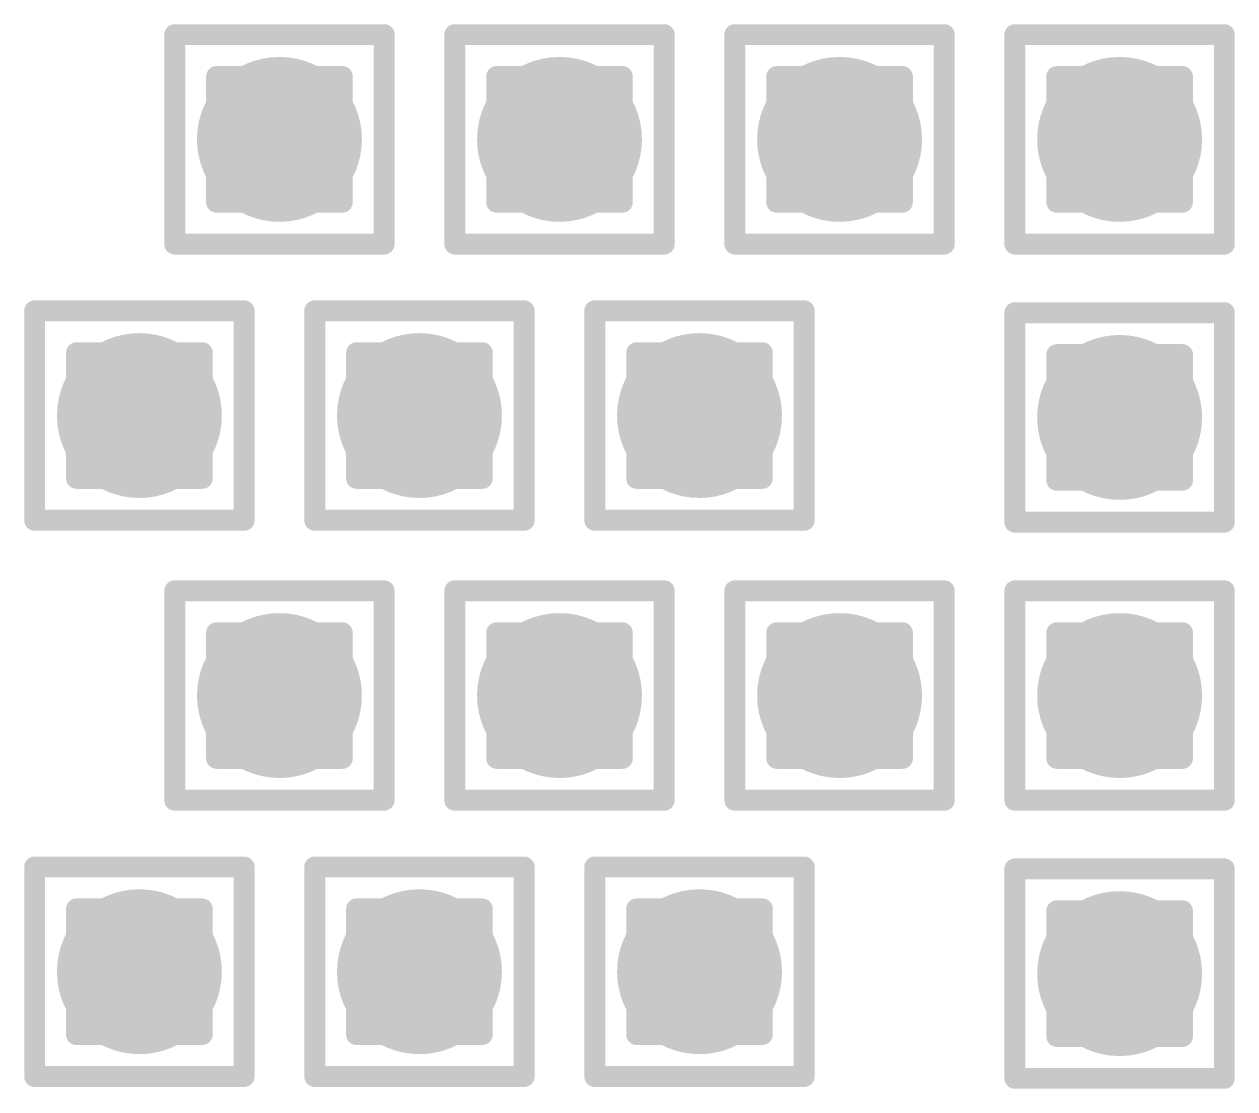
# Model space of a CAD drawing. Header units: inches. Extents: x -12 to 5357, y -8 to 5291.
# Drawn here: x 37.307 to 40.244, y 39.119 to 41.702 of the extents above; entities that cross this region are included whole.
import ezdxf

# ---------------------------------------------------------------- set-up
doc = ezdxf.new("R2010")
doc.units = ezdxf.units.IN
for name, color, linetype in [('Bottom Layer', 5, 'Continuous'), ('Drill Drawing', 1, 'Continuous'), ('Ground', 16, 'Continuous'), ('Power', 76, 'Continuous'), ('Top Layer', 1, 'Continuous'), ('Via Holes', 16, 'Continuous')]:
    doc.layers.add(name, color=color, linetype=linetype)

msp = doc.modelspace()

# ---------------------------------------------------------------- hatches: boundary and pattern name
at = {"layer": 'Bottom Layer'}
h = msp.add_hatch(color=5, dxfattribs=at)
edge = h.paths.add_edge_path()
edge.add_arc((37.9265, 41.4224), 0.2, 0, 360)
h = msp.add_hatch(color=5, dxfattribs=at)
edge = h.paths.add_edge_path()
edge.add_arc((38.6058, 41.4224), 0.2, 0, 360)
h = msp.add_hatch(color=5, dxfattribs=at)
edge = h.paths.add_edge_path()
edge.add_arc((39.2851, 41.4224), 0.2, 0, 360)
h = msp.add_hatch(color=5, dxfattribs=at)
edge = h.paths.add_edge_path()
edge.add_arc((39.9644, 41.4224), 0.2, 0, 360)
h = msp.add_hatch(color=5, dxfattribs=at)
edge = h.paths.add_edge_path()
edge.add_arc((37.5868, 40.7524), 0.2, 0, 360)
h = msp.add_hatch(color=5, dxfattribs=at)
edge = h.paths.add_edge_path()
edge.add_arc((38.2661, 40.7524), 0.2, 0, 360)
h = msp.add_hatch(color=5, dxfattribs=at)
edge = h.paths.add_edge_path()
edge.add_arc((38.9454, 40.7524), 0.2, 0, 360)
h = msp.add_hatch(color=5, dxfattribs=at)
edge = h.paths.add_edge_path()
edge.add_arc((39.9644, 40.7478), 0.2, 0, 360)
h = msp.add_hatch(color=5, dxfattribs=at)
edge = h.paths.add_edge_path()
edge.add_arc((37.9265, 40.0731), 0.2, 0, 360)
h = msp.add_hatch(color=5, dxfattribs=at)
edge = h.paths.add_edge_path()
edge.add_arc((38.6058, 40.0731), 0.2, 0, 360)
h = msp.add_hatch(color=5, dxfattribs=at)
edge = h.paths.add_edge_path()
edge.add_arc((39.2851, 40.0731), 0.2, 0, 360)
h = msp.add_hatch(color=5, dxfattribs=at)
edge = h.paths.add_edge_path()
edge.add_arc((39.9644, 40.0731), 0.2, 0, 360)
h = msp.add_hatch(color=5, dxfattribs=at)
edge = h.paths.add_edge_path()
edge.add_arc((37.5868, 39.4031), 0.2, 0, 360)
h = msp.add_hatch(color=5, dxfattribs=at)
edge = h.paths.add_edge_path()
edge.add_arc((38.2661, 39.4031), 0.2, 0, 360)
h = msp.add_hatch(color=5, dxfattribs=at)
edge = h.paths.add_edge_path()
edge.add_arc((38.9454, 39.4031), 0.2, 0, 360)
h = msp.add_hatch(color=5, dxfattribs=at)
edge = h.paths.add_edge_path()
edge.add_arc((39.9644, 39.3985), 0.2, 0, 360)
at = {"layer": 'Ground'}
h = msp.add_hatch(color=16, dxfattribs=at)
edge = h.paths.add_edge_path()
edge.add_arc((37.9265, 41.4224), 0.2, 0, 360)
h = msp.add_hatch(color=16, dxfattribs=at)
edge = h.paths.add_edge_path()
edge.add_arc((38.6058, 41.4224), 0.2, 0, 360)
h = msp.add_hatch(color=16, dxfattribs=at)
edge = h.paths.add_edge_path()
edge.add_arc((39.2851, 41.4224), 0.2, 0, 360)
h = msp.add_hatch(color=16, dxfattribs=at)
edge = h.paths.add_edge_path()
edge.add_arc((39.9644, 41.4224), 0.2, 0, 360)
h = msp.add_hatch(color=16, dxfattribs=at)
edge = h.paths.add_edge_path()
edge.add_arc((37.5868, 40.7524), 0.2, 0, 360)
h = msp.add_hatch(color=16, dxfattribs=at)
edge = h.paths.add_edge_path()
edge.add_arc((38.2661, 40.7524), 0.2, 0, 360)
h = msp.add_hatch(color=16, dxfattribs=at)
edge = h.paths.add_edge_path()
edge.add_arc((38.9454, 40.7524), 0.2, 0, 360)
h = msp.add_hatch(color=16, dxfattribs=at)
edge = h.paths.add_edge_path()
edge.add_arc((39.9644, 40.7478), 0.2, 0, 360)
h = msp.add_hatch(color=16, dxfattribs=at)
edge = h.paths.add_edge_path()
edge.add_arc((37.9265, 40.0731), 0.2, 0, 360)
h = msp.add_hatch(color=16, dxfattribs=at)
edge = h.paths.add_edge_path()
edge.add_arc((38.6058, 40.0731), 0.2, 0, 360)
h = msp.add_hatch(color=16, dxfattribs=at)
edge = h.paths.add_edge_path()
edge.add_arc((39.2851, 40.0731), 0.2, 0, 360)
h = msp.add_hatch(color=16, dxfattribs=at)
edge = h.paths.add_edge_path()
edge.add_arc((39.9644, 40.0731), 0.2, 0, 360)
h = msp.add_hatch(color=16, dxfattribs=at)
edge = h.paths.add_edge_path()
edge.add_arc((37.5868, 39.4031), 0.2, 0, 360)
h = msp.add_hatch(color=16, dxfattribs=at)
edge = h.paths.add_edge_path()
edge.add_arc((38.2661, 39.4031), 0.2, 0, 360)
h = msp.add_hatch(color=16, dxfattribs=at)
edge = h.paths.add_edge_path()
edge.add_arc((38.9454, 39.4031), 0.2, 0, 360)
h = msp.add_hatch(color=16, dxfattribs=at)
edge = h.paths.add_edge_path()
edge.add_arc((39.9644, 39.3985), 0.2, 0, 360)
at = {"layer": 'Power'}
h = msp.add_hatch(color=76, dxfattribs=at)
edge = h.paths.add_edge_path()
edge.add_arc((37.9265, 41.4224), 0.2, 0, 360)
h = msp.add_hatch(color=76, dxfattribs=at)
edge = h.paths.add_edge_path()
edge.add_arc((38.6058, 41.4224), 0.2, 0, 360)
h = msp.add_hatch(color=76, dxfattribs=at)
edge = h.paths.add_edge_path()
edge.add_arc((39.2851, 41.4224), 0.2, 0, 360)
h = msp.add_hatch(color=76, dxfattribs=at)
edge = h.paths.add_edge_path()
edge.add_arc((39.9644, 41.4224), 0.2, 0, 360)
h = msp.add_hatch(color=76, dxfattribs=at)
edge = h.paths.add_edge_path()
edge.add_arc((37.5868, 40.7524), 0.2, 0, 360)
h = msp.add_hatch(color=76, dxfattribs=at)
edge = h.paths.add_edge_path()
edge.add_arc((38.2661, 40.7524), 0.2, 0, 360)
h = msp.add_hatch(color=76, dxfattribs=at)
edge = h.paths.add_edge_path()
edge.add_arc((38.9454, 40.7524), 0.2, 0, 360)
h = msp.add_hatch(color=76, dxfattribs=at)
edge = h.paths.add_edge_path()
edge.add_arc((39.9644, 40.7478), 0.2, 0, 360)
h = msp.add_hatch(color=76, dxfattribs=at)
edge = h.paths.add_edge_path()
edge.add_arc((37.9265, 40.0731), 0.2, 0, 360)
h = msp.add_hatch(color=76, dxfattribs=at)
edge = h.paths.add_edge_path()
edge.add_arc((38.6058, 40.0731), 0.2, 0, 360)
h = msp.add_hatch(color=76, dxfattribs=at)
edge = h.paths.add_edge_path()
edge.add_arc((39.2851, 40.0731), 0.2, 0, 360)
h = msp.add_hatch(color=76, dxfattribs=at)
edge = h.paths.add_edge_path()
edge.add_arc((39.9644, 40.0731), 0.2, 0, 360)
h = msp.add_hatch(color=76, dxfattribs=at)
edge = h.paths.add_edge_path()
edge.add_arc((37.5868, 39.4031), 0.2, 0, 360)
h = msp.add_hatch(color=76, dxfattribs=at)
edge = h.paths.add_edge_path()
edge.add_arc((38.2661, 39.4031), 0.2, 0, 360)
h = msp.add_hatch(color=76, dxfattribs=at)
edge = h.paths.add_edge_path()
edge.add_arc((38.9454, 39.4031), 0.2, 0, 360)
h = msp.add_hatch(color=76, dxfattribs=at)
edge = h.paths.add_edge_path()
edge.add_arc((39.9644, 39.3985), 0.2, 0, 360)
at = {"layer": 'Top Layer'}
h = msp.add_hatch(color=1, dxfattribs=at)
edge = h.paths.add_edge_path()
edge.add_arc((37.9265, 41.4224), 0.2, 0, 360)
h = msp.add_hatch(color=1, dxfattribs=at)
edge = h.paths.add_edge_path()
edge.add_arc((38.6058, 41.4224), 0.2, 0, 360)
h = msp.add_hatch(color=1, dxfattribs=at)
edge = h.paths.add_edge_path()
edge.add_arc((39.2851, 41.4224), 0.2, 0, 360)
h = msp.add_hatch(color=1, dxfattribs=at)
edge = h.paths.add_edge_path()
edge.add_arc((39.9644, 41.4224), 0.2, 0, 360)
h = msp.add_hatch(color=1, dxfattribs=at)
edge = h.paths.add_edge_path()
edge.add_arc((37.5868, 40.7524), 0.2, 0, 360)
h = msp.add_hatch(color=1, dxfattribs=at)
edge = h.paths.add_edge_path()
edge.add_arc((38.2661, 40.7524), 0.2, 0, 360)
h = msp.add_hatch(color=1, dxfattribs=at)
edge = h.paths.add_edge_path()
edge.add_arc((38.9454, 40.7524), 0.2, 0, 360)
h = msp.add_hatch(color=1, dxfattribs=at)
edge = h.paths.add_edge_path()
edge.add_arc((39.9644, 40.7478), 0.2, 0, 360)
h = msp.add_hatch(color=1, dxfattribs=at)
edge = h.paths.add_edge_path()
edge.add_arc((37.9265, 40.0731), 0.2, 0, 360)
h = msp.add_hatch(color=1, dxfattribs=at)
edge = h.paths.add_edge_path()
edge.add_arc((38.6058, 40.0731), 0.2, 0, 360)
h = msp.add_hatch(color=1, dxfattribs=at)
edge = h.paths.add_edge_path()
edge.add_arc((39.2851, 40.0731), 0.2, 0, 360)
h = msp.add_hatch(color=1, dxfattribs=at)
edge = h.paths.add_edge_path()
edge.add_arc((39.9644, 40.0731), 0.2, 0, 360)
h = msp.add_hatch(color=1, dxfattribs=at)
edge = h.paths.add_edge_path()
edge.add_arc((37.5868, 39.4031), 0.2, 0, 360)
h = msp.add_hatch(color=1, dxfattribs=at)
edge = h.paths.add_edge_path()
edge.add_arc((38.2661, 39.4031), 0.2, 0, 360)
h = msp.add_hatch(color=1, dxfattribs=at)
edge = h.paths.add_edge_path()
edge.add_arc((38.9454, 39.4031), 0.2, 0, 360)
h = msp.add_hatch(color=1, dxfattribs=at)
edge = h.paths.add_edge_path()
edge.add_arc((39.9644, 39.3985), 0.2, 0, 360)
at = {"layer": 'Via Holes'}
h = msp.add_hatch(color=7, dxfattribs=at)
edge = h.paths.add_edge_path()
edge.add_arc((37.9265, 41.4224), 0.1, 0, 360)
h = msp.add_hatch(color=7, dxfattribs=at)
edge = h.paths.add_edge_path()
edge.add_arc((38.6058, 41.4224), 0.1, 0, 360)
h = msp.add_hatch(color=7, dxfattribs=at)
edge = h.paths.add_edge_path()
edge.add_arc((39.2851, 41.4224), 0.1, 0, 360)
h = msp.add_hatch(color=7, dxfattribs=at)
edge = h.paths.add_edge_path()
edge.add_arc((39.9644, 41.4224), 0.1, 0, 360)
h = msp.add_hatch(color=7, dxfattribs=at)
edge = h.paths.add_edge_path()
edge.add_arc((37.5868, 40.7524), 0.1, 0, 360)
h = msp.add_hatch(color=7, dxfattribs=at)
edge = h.paths.add_edge_path()
edge.add_arc((38.2661, 40.7524), 0.1, 0, 360)
h = msp.add_hatch(color=7, dxfattribs=at)
edge = h.paths.add_edge_path()
edge.add_arc((38.9454, 40.7524), 0.1, 0, 360)
h = msp.add_hatch(color=7, dxfattribs=at)
edge = h.paths.add_edge_path()
edge.add_arc((39.9644, 40.7478), 0.1, 0, 360)
h = msp.add_hatch(color=7, dxfattribs=at)
edge = h.paths.add_edge_path()
edge.add_arc((37.9265, 40.0731), 0.1, 0, 360)
h = msp.add_hatch(color=7, dxfattribs=at)
edge = h.paths.add_edge_path()
edge.add_arc((38.6058, 40.0731), 0.1, 0, 360)
h = msp.add_hatch(color=7, dxfattribs=at)
edge = h.paths.add_edge_path()
edge.add_arc((39.2851, 40.0731), 0.1, 0, 360)
h = msp.add_hatch(color=7, dxfattribs=at)
edge = h.paths.add_edge_path()
edge.add_arc((39.9644, 40.0731), 0.1, 0, 360)
h = msp.add_hatch(color=7, dxfattribs=at)
edge = h.paths.add_edge_path()
edge.add_arc((37.5868, 39.4031), 0.1, 0, 360)
h = msp.add_hatch(color=7, dxfattribs=at)
edge = h.paths.add_edge_path()
edge.add_arc((38.2661, 39.4031), 0.1, 0, 360)
h = msp.add_hatch(color=7, dxfattribs=at)
edge = h.paths.add_edge_path()
edge.add_arc((38.9454, 39.4031), 0.1, 0, 360)
h = msp.add_hatch(color=7, dxfattribs=at)
edge = h.paths.add_edge_path()
edge.add_arc((39.9644, 39.3985), 0.1, 0, 360)

# ---------------------------------------------------------------- linework, layer by layer
at = {"layer": 'Drill Drawing'}
for points in [[(37.6725, 41.6764, 0.0508, 0.0508, 0), (38.1805, 41.6764, 0.0508, 0.0508, 0)], [(37.6725, 41.1684, 0.0508, 0.0508, 0), (37.6725, 41.6764, 0.0508, 0.0508, 0)], [(38.1805, 41.1684, 0.0508, 0.0508, 0), (38.1805, 41.6764, 0.0508, 0.0508, 0)], [(38.3518, 41.6764, 0.0508, 0.0508, 0), (38.8598, 41.6764, 0.0508, 0.0508, 0)], [(38.3518, 41.1684, 0.0508, 0.0508, 0), (38.3518, 41.6764, 0.0508, 0.0508, 0)], [(38.8598, 41.1684, 0.0508, 0.0508, 0), (38.8598, 41.6764, 0.0508, 0.0508, 0)], [(39.0311, 41.6764, 0.0508, 0.0508, 0), (39.5391, 41.6764, 0.0508, 0.0508, 0)], [(39.0311, 41.1684, 0.0508, 0.0508, 0), (39.0311, 41.6764, 0.0508, 0.0508, 0)], [(39.5391, 41.1684, 0.0508, 0.0508, 0), (39.5391, 41.6764, 0.0508, 0.0508, 0)], [(39.7104, 41.6764, 0.0508, 0.0508, 0), (40.2184, 41.6764, 0.0508, 0.0508, 0)], [(39.7104, 41.1684, 0.0508, 0.0508, 0), (39.7104, 41.6764, 0.0508, 0.0508, 0)], [(40.2184, 41.1684, 0.0508, 0.0508, 0), (40.2184, 41.6764, 0.0508, 0.0508, 0)], [(37.7741, 41.5748, 0.0508, 0.0508, 0), (38.0789, 41.5748, 0.0508, 0.0508, 0)], [(37.7741, 41.27, 0.0508, 0.0508, 0), (37.7741, 41.5748, 0.0508, 0.0508, 0)], [(38.0789, 41.27, 0.0508, 0.0508, 0), (38.0789, 41.5748, 0.0508, 0.0508, 0)], [(38.4534, 41.5748, 0.0508, 0.0508, 0), (38.7582, 41.5748, 0.0508, 0.0508, 0)], [(38.4534, 41.27, 0.0508, 0.0508, 0), (38.4534, 41.5748, 0.0508, 0.0508, 0)], [(38.7582, 41.27, 0.0508, 0.0508, 0), (38.7582, 41.5748, 0.0508, 0.0508, 0)], [(39.1327, 41.5748, 0.0508, 0.0508, 0), (39.4375, 41.5748, 0.0508, 0.0508, 0)], [(39.1327, 41.27, 0.0508, 0.0508, 0), (39.1327, 41.5748, 0.0508, 0.0508, 0)], [(39.4375, 41.27, 0.0508, 0.0508, 0), (39.4375, 41.5748, 0.0508, 0.0508, 0)], [(39.812, 41.5748, 0.0508, 0.0508, 0), (40.1168, 41.5748, 0.0508, 0.0508, 0)], [(39.812, 41.27, 0.0508, 0.0508, 0), (39.812, 41.5748, 0.0508, 0.0508, 0)], [(40.1168, 41.27, 0.0508, 0.0508, 0), (40.1168, 41.5748, 0.0508, 0.0508, 0)], [(37.7741, 41.27, 0.0508, 0.0508, 0), (38.0789, 41.27, 0.0508, 0.0508, 0)], [(38.4534, 41.27, 0.0508, 0.0508, 0), (38.7582, 41.27, 0.0508, 0.0508, 0)], [(39.1327, 41.27, 0.0508, 0.0508, 0), (39.4375, 41.27, 0.0508, 0.0508, 0)], [(39.812, 41.27, 0.0508, 0.0508, 0), (40.1168, 41.27, 0.0508, 0.0508, 0)], [(37.6725, 41.1684, 0.0508, 0.0508, 0), (38.1805, 41.1684, 0.0508, 0.0508, 0)], [(38.3518, 41.1684, 0.0508, 0.0508, 0), (38.8598, 41.1684, 0.0508, 0.0508, 0)], [(39.0311, 41.1684, 0.0508, 0.0508, 0), (39.5391, 41.1684, 0.0508, 0.0508, 0)], [(39.7104, 41.1684, 0.0508, 0.0508, 0), (40.2184, 41.1684, 0.0508, 0.0508, 0)], [(37.3328, 41.0064, 0.0508, 0.0508, 0), (37.8408, 41.0064, 0.0508, 0.0508, 0)], [(37.3328, 40.4984, 0.0508, 0.0508, 0), (37.3328, 41.0064, 0.0508, 0.0508, 0)], [(37.8408, 40.4984, 0.0508, 0.0508, 0), (37.8408, 41.0064, 0.0508, 0.0508, 0)], [(38.0121, 41.0064, 0.0508, 0.0508, 0), (38.5201, 41.0064, 0.0508, 0.0508, 0)], [(38.0121, 40.4984, 0.0508, 0.0508, 0), (38.0121, 41.0064, 0.0508, 0.0508, 0)], [(38.5201, 40.4984, 0.0508, 0.0508, 0), (38.5201, 41.0064, 0.0508, 0.0508, 0)], [(38.6914, 41.0064, 0.0508, 0.0508, 0), (39.1994, 41.0064, 0.0508, 0.0508, 0)], [(38.6914, 40.4984, 0.0508, 0.0508, 0), (38.6914, 41.0064, 0.0508, 0.0508, 0)], [(39.1994, 40.4984, 0.0508, 0.0508, 0), (39.1994, 41.0064, 0.0508, 0.0508, 0)], [(39.7104, 41.0018, 0.0508, 0.0508, 0), (40.2184, 41.0018, 0.0508, 0.0508, 0)], [(39.7104, 40.4938, 0.0508, 0.0508, 0), (39.7104, 41.0018, 0.0508, 0.0508, 0)], [(40.2184, 40.4938, 0.0508, 0.0508, 0), (40.2184, 41.0018, 0.0508, 0.0508, 0)], [(37.4344, 40.9048, 0.0508, 0.0508, 0), (37.7392, 40.9048, 0.0508, 0.0508, 0)], [(37.4344, 40.6, 0.0508, 0.0508, 0), (37.4344, 40.9048, 0.0508, 0.0508, 0)], [(37.7392, 40.6, 0.0508, 0.0508, 0), (37.7392, 40.9048, 0.0508, 0.0508, 0)], [(38.1137, 40.9048, 0.0508, 0.0508, 0), (38.4185, 40.9048, 0.0508, 0.0508, 0)], [(38.1137, 40.6, 0.0508, 0.0508, 0), (38.1137, 40.9048, 0.0508, 0.0508, 0)], [(38.4185, 40.6, 0.0508, 0.0508, 0), (38.4185, 40.9048, 0.0508, 0.0508, 0)], [(38.793, 40.9048, 0.0508, 0.0508, 0), (39.0978, 40.9048, 0.0508, 0.0508, 0)], [(38.793, 40.6, 0.0508, 0.0508, 0), (38.793, 40.9048, 0.0508, 0.0508, 0)], [(39.0978, 40.6, 0.0508, 0.0508, 0), (39.0978, 40.9048, 0.0508, 0.0508, 0)], [(39.812, 40.9002, 0.0508, 0.0508, 0), (40.1168, 40.9002, 0.0508, 0.0508, 0)], [(39.812, 40.5954, 0.0508, 0.0508, 0), (39.812, 40.9002, 0.0508, 0.0508, 0)], [(40.1168, 40.5954, 0.0508, 0.0508, 0), (40.1168, 40.9002, 0.0508, 0.0508, 0)], [(37.4344, 40.6, 0.0508, 0.0508, 0), (37.7392, 40.6, 0.0508, 0.0508, 0)], [(38.1137, 40.6, 0.0508, 0.0508, 0), (38.4185, 40.6, 0.0508, 0.0508, 0)], [(38.793, 40.6, 0.0508, 0.0508, 0), (39.0978, 40.6, 0.0508, 0.0508, 0)], [(39.812, 40.5954, 0.0508, 0.0508, 0), (40.1168, 40.5954, 0.0508, 0.0508, 0)], [(37.3328, 40.4984, 0.0508, 0.0508, 0), (37.8408, 40.4984, 0.0508, 0.0508, 0)], [(38.0121, 40.4984, 0.0508, 0.0508, 0), (38.5201, 40.4984, 0.0508, 0.0508, 0)], [(38.6914, 40.4984, 0.0508, 0.0508, 0), (39.1994, 40.4984, 0.0508, 0.0508, 0)], [(39.7104, 40.4938, 0.0508, 0.0508, 0), (40.2184, 40.4938, 0.0508, 0.0508, 0)], [(37.6725, 40.3271, 0.0508, 0.0508, 0), (38.1805, 40.3271, 0.0508, 0.0508, 0)], [(37.6725, 39.8191, 0.0508, 0.0508, 0), (37.6725, 40.3271, 0.0508, 0.0508, 0)], [(38.1805, 39.8191, 0.0508, 0.0508, 0), (38.1805, 40.3271, 0.0508, 0.0508, 0)], [(38.3518, 40.3271, 0.0508, 0.0508, 0), (38.8598, 40.3271, 0.0508, 0.0508, 0)], [(38.3518, 39.8191, 0.0508, 0.0508, 0), (38.3518, 40.3271, 0.0508, 0.0508, 0)], [(38.8598, 39.8191, 0.0508, 0.0508, 0), (38.8598, 40.3271, 0.0508, 0.0508, 0)], [(39.0311, 40.3271, 0.0508, 0.0508, 0), (39.5391, 40.3271, 0.0508, 0.0508, 0)], [(39.0311, 39.8191, 0.0508, 0.0508, 0), (39.0311, 40.3271, 0.0508, 0.0508, 0)], [(39.5391, 39.8191, 0.0508, 0.0508, 0), (39.5391, 40.3271, 0.0508, 0.0508, 0)], [(39.7104, 40.3271, 0.0508, 0.0508, 0), (40.2184, 40.3271, 0.0508, 0.0508, 0)], [(39.7104, 39.8191, 0.0508, 0.0508, 0), (39.7104, 40.3271, 0.0508, 0.0508, 0)], [(40.2184, 39.8191, 0.0508, 0.0508, 0), (40.2184, 40.3271, 0.0508, 0.0508, 0)], [(37.7741, 40.2255, 0.0508, 0.0508, 0), (38.0789, 40.2255, 0.0508, 0.0508, 0)], [(37.7741, 39.9207, 0.0508, 0.0508, 0), (37.7741, 40.2255, 0.0508, 0.0508, 0)], [(38.0789, 39.9207, 0.0508, 0.0508, 0), (38.0789, 40.2255, 0.0508, 0.0508, 0)], [(38.4534, 40.2255, 0.0508, 0.0508, 0), (38.7582, 40.2255, 0.0508, 0.0508, 0)], [(38.4534, 39.9207, 0.0508, 0.0508, 0), (38.4534, 40.2255, 0.0508, 0.0508, 0)], [(38.7582, 39.9207, 0.0508, 0.0508, 0), (38.7582, 40.2255, 0.0508, 0.0508, 0)], [(39.1327, 40.2255, 0.0508, 0.0508, 0), (39.4375, 40.2255, 0.0508, 0.0508, 0)], [(39.1327, 39.9207, 0.0508, 0.0508, 0), (39.1327, 40.2255, 0.0508, 0.0508, 0)], [(39.4375, 39.9207, 0.0508, 0.0508, 0), (39.4375, 40.2255, 0.0508, 0.0508, 0)], [(39.812, 40.2255, 0.0508, 0.0508, 0), (40.1168, 40.2255, 0.0508, 0.0508, 0)], [(39.812, 39.9207, 0.0508, 0.0508, 0), (39.812, 40.2255, 0.0508, 0.0508, 0)], [(40.1168, 39.9207, 0.0508, 0.0508, 0), (40.1168, 40.2255, 0.0508, 0.0508, 0)], [(37.7741, 39.9207, 0.0508, 0.0508, 0), (38.0789, 39.9207, 0.0508, 0.0508, 0)], [(38.4534, 39.9207, 0.0508, 0.0508, 0), (38.7582, 39.9207, 0.0508, 0.0508, 0)], [(39.1327, 39.9207, 0.0508, 0.0508, 0), (39.4375, 39.9207, 0.0508, 0.0508, 0)], [(39.812, 39.9207, 0.0508, 0.0508, 0), (40.1168, 39.9207, 0.0508, 0.0508, 0)], [(37.6725, 39.8191, 0.0508, 0.0508, 0), (38.1805, 39.8191, 0.0508, 0.0508, 0)], [(38.3518, 39.8191, 0.0508, 0.0508, 0), (38.8598, 39.8191, 0.0508, 0.0508, 0)], [(39.0311, 39.8191, 0.0508, 0.0508, 0), (39.5391, 39.8191, 0.0508, 0.0508, 0)], [(39.7104, 39.8191, 0.0508, 0.0508, 0), (40.2184, 39.8191, 0.0508, 0.0508, 0)], [(37.3328, 39.6571, 0.0508, 0.0508, 0), (37.8408, 39.6571, 0.0508, 0.0508, 0)], [(37.3328, 39.1491, 0.0508, 0.0508, 0), (37.3328, 39.6571, 0.0508, 0.0508, 0)], [(37.8408, 39.1491, 0.0508, 0.0508, 0), (37.8408, 39.6571, 0.0508, 0.0508, 0)], [(38.0121, 39.6571, 0.0508, 0.0508, 0), (38.5201, 39.6571, 0.0508, 0.0508, 0)], [(38.0121, 39.1491, 0.0508, 0.0508, 0), (38.0121, 39.6571, 0.0508, 0.0508, 0)], [(38.5201, 39.1491, 0.0508, 0.0508, 0), (38.5201, 39.6571, 0.0508, 0.0508, 0)], [(38.6914, 39.6571, 0.0508, 0.0508, 0), (39.1994, 39.6571, 0.0508, 0.0508, 0)], [(38.6914, 39.1491, 0.0508, 0.0508, 0), (38.6914, 39.6571, 0.0508, 0.0508, 0)], [(39.1994, 39.1491, 0.0508, 0.0508, 0), (39.1994, 39.6571, 0.0508, 0.0508, 0)], [(39.7104, 39.6525, 0.0508, 0.0508, 0), (40.2184, 39.6525, 0.0508, 0.0508, 0)], [(39.7104, 39.1445, 0.0508, 0.0508, 0), (39.7104, 39.6525, 0.0508, 0.0508, 0)], [(40.2184, 39.1445, 0.0508, 0.0508, 0), (40.2184, 39.6525, 0.0508, 0.0508, 0)], [(37.4344, 39.5555, 0.0508, 0.0508, 0), (37.7392, 39.5555, 0.0508, 0.0508, 0)], [(37.4344, 39.2507, 0.0508, 0.0508, 0), (37.4344, 39.5555, 0.0508, 0.0508, 0)], [(37.7392, 39.2507, 0.0508, 0.0508, 0), (37.7392, 39.5555, 0.0508, 0.0508, 0)], [(38.1137, 39.5555, 0.0508, 0.0508, 0), (38.4185, 39.5555, 0.0508, 0.0508, 0)], [(38.1137, 39.2507, 0.0508, 0.0508, 0), (38.1137, 39.5555, 0.0508, 0.0508, 0)], [(38.4185, 39.2507, 0.0508, 0.0508, 0), (38.4185, 39.5555, 0.0508, 0.0508, 0)], [(38.793, 39.5555, 0.0508, 0.0508, 0), (39.0978, 39.5555, 0.0508, 0.0508, 0)], [(38.793, 39.2507, 0.0508, 0.0508, 0), (38.793, 39.5555, 0.0508, 0.0508, 0)], [(39.0978, 39.2507, 0.0508, 0.0508, 0), (39.0978, 39.5555, 0.0508, 0.0508, 0)], [(39.812, 39.5509, 0.0508, 0.0508, 0), (40.1168, 39.5509, 0.0508, 0.0508, 0)], [(39.812, 39.2461, 0.0508, 0.0508, 0), (39.812, 39.5509, 0.0508, 0.0508, 0)], [(40.1168, 39.2461, 0.0508, 0.0508, 0), (40.1168, 39.5509, 0.0508, 0.0508, 0)], [(37.4344, 39.2507, 0.0508, 0.0508, 0), (37.7392, 39.2507, 0.0508, 0.0508, 0)], [(38.1137, 39.2507, 0.0508, 0.0508, 0), (38.4185, 39.2507, 0.0508, 0.0508, 0)], [(38.793, 39.2507, 0.0508, 0.0508, 0), (39.0978, 39.2507, 0.0508, 0.0508, 0)], [(39.812, 39.2461, 0.0508, 0.0508, 0), (40.1168, 39.2461, 0.0508, 0.0508, 0)], [(37.3328, 39.1491, 0.0508, 0.0508, 0), (37.8408, 39.1491, 0.0508, 0.0508, 0)], [(38.0121, 39.1491, 0.0508, 0.0508, 0), (38.5201, 39.1491, 0.0508, 0.0508, 0)], [(38.6914, 39.1491, 0.0508, 0.0508, 0), (39.1994, 39.1491, 0.0508, 0.0508, 0)], [(39.7104, 39.1445, 0.0508, 0.0508, 0), (40.2184, 39.1445, 0.0508, 0.0508, 0)]]:
    msp.add_lwpolyline(points, format="xyseb", dxfattribs=at)
for points in [[(37.6598, 41.6764, 0.0254, 0.0254, 1), (37.6852, 41.6764, 0.0254, 0.0254, 1)], [(37.6598, 41.6764, 0.0254, 0.0254, 1), (37.6852, 41.6764, 0.0254, 0.0254, 1)], [(38.1678, 41.6764, 0.0254, 0.0254, 1), (38.1932, 41.6764, 0.0254, 0.0254, 1)], [(38.1678, 41.6764, 0.0254, 0.0254, 1), (38.1932, 41.6764, 0.0254, 0.0254, 1)], [(38.3391, 41.6764, 0.0254, 0.0254, 1), (38.3645, 41.6764, 0.0254, 0.0254, 1)], [(38.3391, 41.6764, 0.0254, 0.0254, 1), (38.3645, 41.6764, 0.0254, 0.0254, 1)], [(38.8471, 41.6764, 0.0254, 0.0254, 1), (38.8725, 41.6764, 0.0254, 0.0254, 1)], [(38.8471, 41.6764, 0.0254, 0.0254, 1), (38.8725, 41.6764, 0.0254, 0.0254, 1)], [(39.0184, 41.6764, 0.0254, 0.0254, 1), (39.0438, 41.6764, 0.0254, 0.0254, 1)], [(39.0184, 41.6764, 0.0254, 0.0254, 1), (39.0438, 41.6764, 0.0254, 0.0254, 1)], [(39.5264, 41.6764, 0.0254, 0.0254, 1), (39.5518, 41.6764, 0.0254, 0.0254, 1)], [(39.5264, 41.6764, 0.0254, 0.0254, 1), (39.5518, 41.6764, 0.0254, 0.0254, 1)], [(39.6977, 41.6764, 0.0254, 0.0254, 1), (39.7231, 41.6764, 0.0254, 0.0254, 1)], [(39.6977, 41.6764, 0.0254, 0.0254, 1), (39.7231, 41.6764, 0.0254, 0.0254, 1)], [(40.2057, 41.6764, 0.0254, 0.0254, 1), (40.2311, 41.6764, 0.0254, 0.0254, 1)], [(40.2057, 41.6764, 0.0254, 0.0254, 1), (40.2311, 41.6764, 0.0254, 0.0254, 1)], [(37.7614, 41.5748, 0.0254, 0.0254, 1), (37.7868, 41.5748, 0.0254, 0.0254, 1)], [(37.7614, 41.5748, 0.0254, 0.0254, 1), (37.7868, 41.5748, 0.0254, 0.0254, 1)], [(38.0662, 41.5748, 0.0254, 0.0254, 1), (38.0916, 41.5748, 0.0254, 0.0254, 1)], [(38.0662, 41.5748, 0.0254, 0.0254, 1), (38.0916, 41.5748, 0.0254, 0.0254, 1)], [(38.4407, 41.5748, 0.0254, 0.0254, 1), (38.4661, 41.5748, 0.0254, 0.0254, 1)], [(38.4407, 41.5748, 0.0254, 0.0254, 1), (38.4661, 41.5748, 0.0254, 0.0254, 1)], [(38.7455, 41.5748, 0.0254, 0.0254, 1), (38.7709, 41.5748, 0.0254, 0.0254, 1)], [(38.7455, 41.5748, 0.0254, 0.0254, 1), (38.7709, 41.5748, 0.0254, 0.0254, 1)], [(39.12, 41.5748, 0.0254, 0.0254, 1), (39.1454, 41.5748, 0.0254, 0.0254, 1)], [(39.12, 41.5748, 0.0254, 0.0254, 1), (39.1454, 41.5748, 0.0254, 0.0254, 1)], [(39.4248, 41.5748, 0.0254, 0.0254, 1), (39.4502, 41.5748, 0.0254, 0.0254, 1)], [(39.4248, 41.5748, 0.0254, 0.0254, 1), (39.4502, 41.5748, 0.0254, 0.0254, 1)], [(39.7993, 41.5748, 0.0254, 0.0254, 1), (39.8247, 41.5748, 0.0254, 0.0254, 1)], [(39.7993, 41.5748, 0.0254, 0.0254, 1), (39.8247, 41.5748, 0.0254, 0.0254, 1)], [(40.1041, 41.5748, 0.0254, 0.0254, 1), (40.1295, 41.5748, 0.0254, 0.0254, 1)], [(40.1041, 41.5748, 0.0254, 0.0254, 1), (40.1295, 41.5748, 0.0254, 0.0254, 1)], [(37.7614, 41.27, 0.0254, 0.0254, 1), (37.7868, 41.27, 0.0254, 0.0254, 1)], [(37.7614, 41.27, 0.0254, 0.0254, 1), (37.7868, 41.27, 0.0254, 0.0254, 1)], [(38.0662, 41.27, 0.0254, 0.0254, 1), (38.0916, 41.27, 0.0254, 0.0254, 1)], [(38.0662, 41.27, 0.0254, 0.0254, 1), (38.0916, 41.27, 0.0254, 0.0254, 1)], [(38.4407, 41.27, 0.0254, 0.0254, 1), (38.4661, 41.27, 0.0254, 0.0254, 1)], [(38.4407, 41.27, 0.0254, 0.0254, 1), (38.4661, 41.27, 0.0254, 0.0254, 1)], [(38.7455, 41.27, 0.0254, 0.0254, 1), (38.7709, 41.27, 0.0254, 0.0254, 1)], [(38.7455, 41.27, 0.0254, 0.0254, 1), (38.7709, 41.27, 0.0254, 0.0254, 1)], [(39.12, 41.27, 0.0254, 0.0254, 1), (39.1454, 41.27, 0.0254, 0.0254, 1)], [(39.12, 41.27, 0.0254, 0.0254, 1), (39.1454, 41.27, 0.0254, 0.0254, 1)], [(39.4248, 41.27, 0.0254, 0.0254, 1), (39.4502, 41.27, 0.0254, 0.0254, 1)], [(39.4248, 41.27, 0.0254, 0.0254, 1), (39.4502, 41.27, 0.0254, 0.0254, 1)], [(39.7993, 41.27, 0.0254, 0.0254, 1), (39.8247, 41.27, 0.0254, 0.0254, 1)], [(39.7993, 41.27, 0.0254, 0.0254, 1), (39.8247, 41.27, 0.0254, 0.0254, 1)], [(40.1041, 41.27, 0.0254, 0.0254, 1), (40.1295, 41.27, 0.0254, 0.0254, 1)], [(40.1041, 41.27, 0.0254, 0.0254, 1), (40.1295, 41.27, 0.0254, 0.0254, 1)], [(37.6598, 41.1684, 0.0254, 0.0254, 1), (37.6852, 41.1684, 0.0254, 0.0254, 1)], [(37.6598, 41.1684, 0.0254, 0.0254, 1), (37.6852, 41.1684, 0.0254, 0.0254, 1)], [(38.1678, 41.1684, 0.0254, 0.0254, 1), (38.1932, 41.1684, 0.0254, 0.0254, 1)], [(38.1678, 41.1684, 0.0254, 0.0254, 1), (38.1932, 41.1684, 0.0254, 0.0254, 1)], [(38.3391, 41.1684, 0.0254, 0.0254, 1), (38.3645, 41.1684, 0.0254, 0.0254, 1)], [(38.3391, 41.1684, 0.0254, 0.0254, 1), (38.3645, 41.1684, 0.0254, 0.0254, 1)], [(38.8471, 41.1684, 0.0254, 0.0254, 1), (38.8725, 41.1684, 0.0254, 0.0254, 1)], [(38.8471, 41.1684, 0.0254, 0.0254, 1), (38.8725, 41.1684, 0.0254, 0.0254, 1)], [(39.0184, 41.1684, 0.0254, 0.0254, 1), (39.0438, 41.1684, 0.0254, 0.0254, 1)], [(39.0184, 41.1684, 0.0254, 0.0254, 1), (39.0438, 41.1684, 0.0254, 0.0254, 1)], [(39.5264, 41.1684, 0.0254, 0.0254, 1), (39.5518, 41.1684, 0.0254, 0.0254, 1)], [(39.5264, 41.1684, 0.0254, 0.0254, 1), (39.5518, 41.1684, 0.0254, 0.0254, 1)], [(39.6977, 41.1684, 0.0254, 0.0254, 1), (39.7231, 41.1684, 0.0254, 0.0254, 1)], [(39.6977, 41.1684, 0.0254, 0.0254, 1), (39.7231, 41.1684, 0.0254, 0.0254, 1)], [(40.2057, 41.1684, 0.0254, 0.0254, 1), (40.2311, 41.1684, 0.0254, 0.0254, 1)], [(40.2057, 41.1684, 0.0254, 0.0254, 1), (40.2311, 41.1684, 0.0254, 0.0254, 1)], [(37.3201, 41.0064, 0.0254, 0.0254, 1), (37.3455, 41.0064, 0.0254, 0.0254, 1)], [(37.3201, 41.0064, 0.0254, 0.0254, 1), (37.3455, 41.0064, 0.0254, 0.0254, 1)], [(37.8281, 41.0064, 0.0254, 0.0254, 1), (37.8535, 41.0064, 0.0254, 0.0254, 1)], [(37.8281, 41.0064, 0.0254, 0.0254, 1), (37.8535, 41.0064, 0.0254, 0.0254, 1)], [(37.9994, 41.0064, 0.0254, 0.0254, 1), (38.0248, 41.0064, 0.0254, 0.0254, 1)], [(37.9994, 41.0064, 0.0254, 0.0254, 1), (38.0248, 41.0064, 0.0254, 0.0254, 1)], [(38.5074, 41.0064, 0.0254, 0.0254, 1), (38.5328, 41.0064, 0.0254, 0.0254, 1)], [(38.5074, 41.0064, 0.0254, 0.0254, 1), (38.5328, 41.0064, 0.0254, 0.0254, 1)], [(38.6787, 41.0064, 0.0254, 0.0254, 1), (38.7041, 41.0064, 0.0254, 0.0254, 1)], [(38.6787, 41.0064, 0.0254, 0.0254, 1), (38.7041, 41.0064, 0.0254, 0.0254, 1)], [(39.1867, 41.0064, 0.0254, 0.0254, 1), (39.2121, 41.0064, 0.0254, 0.0254, 1)], [(39.1867, 41.0064, 0.0254, 0.0254, 1), (39.2121, 41.0064, 0.0254, 0.0254, 1)], [(39.6977, 41.0018, 0.0254, 0.0254, 1), (39.7231, 41.0018, 0.0254, 0.0254, 1)], [(39.6977, 41.0018, 0.0254, 0.0254, 1), (39.7231, 41.0018, 0.0254, 0.0254, 1)], [(40.2057, 41.0018, 0.0254, 0.0254, 1), (40.2311, 41.0018, 0.0254, 0.0254, 1)], [(40.2057, 41.0018, 0.0254, 0.0254, 1), (40.2311, 41.0018, 0.0254, 0.0254, 1)], [(37.4217, 40.9048, 0.0254, 0.0254, 1), (37.4471, 40.9048, 0.0254, 0.0254, 1)], [(37.4217, 40.9048, 0.0254, 0.0254, 1), (37.4471, 40.9048, 0.0254, 0.0254, 1)], [(37.7265, 40.9048, 0.0254, 0.0254, 1), (37.7519, 40.9048, 0.0254, 0.0254, 1)], [(37.7265, 40.9048, 0.0254, 0.0254, 1), (37.7519, 40.9048, 0.0254, 0.0254, 1)], [(38.101, 40.9048, 0.0254, 0.0254, 1), (38.1264, 40.9048, 0.0254, 0.0254, 1)], [(38.101, 40.9048, 0.0254, 0.0254, 1), (38.1264, 40.9048, 0.0254, 0.0254, 1)], [(38.4058, 40.9048, 0.0254, 0.0254, 1), (38.4312, 40.9048, 0.0254, 0.0254, 1)], [(38.4058, 40.9048, 0.0254, 0.0254, 1), (38.4312, 40.9048, 0.0254, 0.0254, 1)], [(38.7803, 40.9048, 0.0254, 0.0254, 1), (38.8057, 40.9048, 0.0254, 0.0254, 1)], [(38.7803, 40.9048, 0.0254, 0.0254, 1), (38.8057, 40.9048, 0.0254, 0.0254, 1)], [(39.0851, 40.9048, 0.0254, 0.0254, 1), (39.1105, 40.9048, 0.0254, 0.0254, 1)], [(39.0851, 40.9048, 0.0254, 0.0254, 1), (39.1105, 40.9048, 0.0254, 0.0254, 1)], [(39.7993, 40.9002, 0.0254, 0.0254, 1), (39.8247, 40.9002, 0.0254, 0.0254, 1)], [(39.7993, 40.9002, 0.0254, 0.0254, 1), (39.8247, 40.9002, 0.0254, 0.0254, 1)], [(40.1041, 40.9002, 0.0254, 0.0254, 1), (40.1295, 40.9002, 0.0254, 0.0254, 1)], [(40.1041, 40.9002, 0.0254, 0.0254, 1), (40.1295, 40.9002, 0.0254, 0.0254, 1)], [(37.4217, 40.6, 0.0254, 0.0254, 1), (37.4471, 40.6, 0.0254, 0.0254, 1)], [(37.4217, 40.6, 0.0254, 0.0254, 1), (37.4471, 40.6, 0.0254, 0.0254, 1)], [(37.7265, 40.6, 0.0254, 0.0254, 1), (37.7519, 40.6, 0.0254, 0.0254, 1)], [(37.7265, 40.6, 0.0254, 0.0254, 1), (37.7519, 40.6, 0.0254, 0.0254, 1)], [(38.101, 40.6, 0.0254, 0.0254, 1), (38.1264, 40.6, 0.0254, 0.0254, 1)], [(38.101, 40.6, 0.0254, 0.0254, 1), (38.1264, 40.6, 0.0254, 0.0254, 1)], [(38.4058, 40.6, 0.0254, 0.0254, 1), (38.4312, 40.6, 0.0254, 0.0254, 1)], [(38.4058, 40.6, 0.0254, 0.0254, 1), (38.4312, 40.6, 0.0254, 0.0254, 1)], [(38.7803, 40.6, 0.0254, 0.0254, 1), (38.8057, 40.6, 0.0254, 0.0254, 1)], [(38.7803, 40.6, 0.0254, 0.0254, 1), (38.8057, 40.6, 0.0254, 0.0254, 1)], [(39.0851, 40.6, 0.0254, 0.0254, 1), (39.1105, 40.6, 0.0254, 0.0254, 1)], [(39.0851, 40.6, 0.0254, 0.0254, 1), (39.1105, 40.6, 0.0254, 0.0254, 1)], [(39.7993, 40.5954, 0.0254, 0.0254, 1), (39.8247, 40.5954, 0.0254, 0.0254, 1)], [(39.7993, 40.5954, 0.0254, 0.0254, 1), (39.8247, 40.5954, 0.0254, 0.0254, 1)], [(40.1041, 40.5954, 0.0254, 0.0254, 1), (40.1295, 40.5954, 0.0254, 0.0254, 1)], [(40.1041, 40.5954, 0.0254, 0.0254, 1), (40.1295, 40.5954, 0.0254, 0.0254, 1)], [(37.3201, 40.4984, 0.0254, 0.0254, 1), (37.3455, 40.4984, 0.0254, 0.0254, 1)], [(37.3201, 40.4984, 0.0254, 0.0254, 1), (37.3455, 40.4984, 0.0254, 0.0254, 1)], [(37.8281, 40.4984, 0.0254, 0.0254, 1), (37.8535, 40.4984, 0.0254, 0.0254, 1)], [(37.8281, 40.4984, 0.0254, 0.0254, 1), (37.8535, 40.4984, 0.0254, 0.0254, 1)], [(37.9994, 40.4984, 0.0254, 0.0254, 1), (38.0248, 40.4984, 0.0254, 0.0254, 1)], [(37.9994, 40.4984, 0.0254, 0.0254, 1), (38.0248, 40.4984, 0.0254, 0.0254, 1)], [(38.5074, 40.4984, 0.0254, 0.0254, 1), (38.5328, 40.4984, 0.0254, 0.0254, 1)], [(38.5074, 40.4984, 0.0254, 0.0254, 1), (38.5328, 40.4984, 0.0254, 0.0254, 1)], [(38.6787, 40.4984, 0.0254, 0.0254, 1), (38.7041, 40.4984, 0.0254, 0.0254, 1)], [(38.6787, 40.4984, 0.0254, 0.0254, 1), (38.7041, 40.4984, 0.0254, 0.0254, 1)], [(39.1867, 40.4984, 0.0254, 0.0254, 1), (39.2121, 40.4984, 0.0254, 0.0254, 1)], [(39.1867, 40.4984, 0.0254, 0.0254, 1), (39.2121, 40.4984, 0.0254, 0.0254, 1)], [(39.6977, 40.4938, 0.0254, 0.0254, 1), (39.7231, 40.4938, 0.0254, 0.0254, 1)], [(39.6977, 40.4938, 0.0254, 0.0254, 1), (39.7231, 40.4938, 0.0254, 0.0254, 1)], [(40.2057, 40.4938, 0.0254, 0.0254, 1), (40.2311, 40.4938, 0.0254, 0.0254, 1)], [(40.2057, 40.4938, 0.0254, 0.0254, 1), (40.2311, 40.4938, 0.0254, 0.0254, 1)], [(37.6598, 40.3271, 0.0254, 0.0254, 1), (37.6852, 40.3271, 0.0254, 0.0254, 1)], [(37.6598, 40.3271, 0.0254, 0.0254, 1), (37.6852, 40.3271, 0.0254, 0.0254, 1)], [(38.1678, 40.3271, 0.0254, 0.0254, 1), (38.1932, 40.3271, 0.0254, 0.0254, 1)], [(38.1678, 40.3271, 0.0254, 0.0254, 1), (38.1932, 40.3271, 0.0254, 0.0254, 1)], [(38.3391, 40.3271, 0.0254, 0.0254, 1), (38.3645, 40.3271, 0.0254, 0.0254, 1)], [(38.3391, 40.3271, 0.0254, 0.0254, 1), (38.3645, 40.3271, 0.0254, 0.0254, 1)], [(38.8471, 40.3271, 0.0254, 0.0254, 1), (38.8725, 40.3271, 0.0254, 0.0254, 1)], [(38.8471, 40.3271, 0.0254, 0.0254, 1), (38.8725, 40.3271, 0.0254, 0.0254, 1)], [(39.0184, 40.3271, 0.0254, 0.0254, 1), (39.0438, 40.3271, 0.0254, 0.0254, 1)], [(39.0184, 40.3271, 0.0254, 0.0254, 1), (39.0438, 40.3271, 0.0254, 0.0254, 1)], [(39.5264, 40.3271, 0.0254, 0.0254, 1), (39.5518, 40.3271, 0.0254, 0.0254, 1)], [(39.5264, 40.3271, 0.0254, 0.0254, 1), (39.5518, 40.3271, 0.0254, 0.0254, 1)], [(39.6977, 40.3271, 0.0254, 0.0254, 1), (39.7231, 40.3271, 0.0254, 0.0254, 1)], [(39.6977, 40.3271, 0.0254, 0.0254, 1), (39.7231, 40.3271, 0.0254, 0.0254, 1)], [(40.2057, 40.3271, 0.0254, 0.0254, 1), (40.2311, 40.3271, 0.0254, 0.0254, 1)], [(40.2057, 40.3271, 0.0254, 0.0254, 1), (40.2311, 40.3271, 0.0254, 0.0254, 1)], [(37.7614, 40.2255, 0.0254, 0.0254, 1), (37.7868, 40.2255, 0.0254, 0.0254, 1)], [(37.7614, 40.2255, 0.0254, 0.0254, 1), (37.7868, 40.2255, 0.0254, 0.0254, 1)], [(38.0662, 40.2255, 0.0254, 0.0254, 1), (38.0916, 40.2255, 0.0254, 0.0254, 1)], [(38.0662, 40.2255, 0.0254, 0.0254, 1), (38.0916, 40.2255, 0.0254, 0.0254, 1)], [(38.4407, 40.2255, 0.0254, 0.0254, 1), (38.4661, 40.2255, 0.0254, 0.0254, 1)], [(38.4407, 40.2255, 0.0254, 0.0254, 1), (38.4661, 40.2255, 0.0254, 0.0254, 1)], [(38.7455, 40.2255, 0.0254, 0.0254, 1), (38.7709, 40.2255, 0.0254, 0.0254, 1)], [(38.7455, 40.2255, 0.0254, 0.0254, 1), (38.7709, 40.2255, 0.0254, 0.0254, 1)], [(39.12, 40.2255, 0.0254, 0.0254, 1), (39.1454, 40.2255, 0.0254, 0.0254, 1)], [(39.12, 40.2255, 0.0254, 0.0254, 1), (39.1454, 40.2255, 0.0254, 0.0254, 1)], [(39.4248, 40.2255, 0.0254, 0.0254, 1), (39.4502, 40.2255, 0.0254, 0.0254, 1)], [(39.4248, 40.2255, 0.0254, 0.0254, 1), (39.4502, 40.2255, 0.0254, 0.0254, 1)], [(39.7993, 40.2255, 0.0254, 0.0254, 1), (39.8247, 40.2255, 0.0254, 0.0254, 1)], [(39.7993, 40.2255, 0.0254, 0.0254, 1), (39.8247, 40.2255, 0.0254, 0.0254, 1)], [(40.1041, 40.2255, 0.0254, 0.0254, 1), (40.1295, 40.2255, 0.0254, 0.0254, 1)], [(40.1041, 40.2255, 0.0254, 0.0254, 1), (40.1295, 40.2255, 0.0254, 0.0254, 1)], [(37.7614, 39.9207, 0.0254, 0.0254, 1), (37.7868, 39.9207, 0.0254, 0.0254, 1)], [(37.7614, 39.9207, 0.0254, 0.0254, 1), (37.7868, 39.9207, 0.0254, 0.0254, 1)], [(38.0662, 39.9207, 0.0254, 0.0254, 1), (38.0916, 39.9207, 0.0254, 0.0254, 1)], [(38.0662, 39.9207, 0.0254, 0.0254, 1), (38.0916, 39.9207, 0.0254, 0.0254, 1)], [(38.4407, 39.9207, 0.0254, 0.0254, 1), (38.4661, 39.9207, 0.0254, 0.0254, 1)], [(38.4407, 39.9207, 0.0254, 0.0254, 1), (38.4661, 39.9207, 0.0254, 0.0254, 1)], [(38.7455, 39.9207, 0.0254, 0.0254, 1), (38.7709, 39.9207, 0.0254, 0.0254, 1)], [(38.7455, 39.9207, 0.0254, 0.0254, 1), (38.7709, 39.9207, 0.0254, 0.0254, 1)], [(39.12, 39.9207, 0.0254, 0.0254, 1), (39.1454, 39.9207, 0.0254, 0.0254, 1)], [(39.12, 39.9207, 0.0254, 0.0254, 1), (39.1454, 39.9207, 0.0254, 0.0254, 1)], [(39.4248, 39.9207, 0.0254, 0.0254, 1), (39.4502, 39.9207, 0.0254, 0.0254, 1)], [(39.4248, 39.9207, 0.0254, 0.0254, 1), (39.4502, 39.9207, 0.0254, 0.0254, 1)], [(39.7993, 39.9207, 0.0254, 0.0254, 1), (39.8247, 39.9207, 0.0254, 0.0254, 1)], [(39.7993, 39.9207, 0.0254, 0.0254, 1), (39.8247, 39.9207, 0.0254, 0.0254, 1)], [(40.1041, 39.9207, 0.0254, 0.0254, 1), (40.1295, 39.9207, 0.0254, 0.0254, 1)], [(40.1041, 39.9207, 0.0254, 0.0254, 1), (40.1295, 39.9207, 0.0254, 0.0254, 1)], [(37.6598, 39.8191, 0.0254, 0.0254, 1), (37.6852, 39.8191, 0.0254, 0.0254, 1)], [(37.6598, 39.8191, 0.0254, 0.0254, 1), (37.6852, 39.8191, 0.0254, 0.0254, 1)], [(38.1678, 39.8191, 0.0254, 0.0254, 1), (38.1932, 39.8191, 0.0254, 0.0254, 1)], [(38.1678, 39.8191, 0.0254, 0.0254, 1), (38.1932, 39.8191, 0.0254, 0.0254, 1)], [(38.3391, 39.8191, 0.0254, 0.0254, 1), (38.3645, 39.8191, 0.0254, 0.0254, 1)], [(38.3391, 39.8191, 0.0254, 0.0254, 1), (38.3645, 39.8191, 0.0254, 0.0254, 1)], [(38.8471, 39.8191, 0.0254, 0.0254, 1), (38.8725, 39.8191, 0.0254, 0.0254, 1)], [(38.8471, 39.8191, 0.0254, 0.0254, 1), (38.8725, 39.8191, 0.0254, 0.0254, 1)], [(39.0184, 39.8191, 0.0254, 0.0254, 1), (39.0438, 39.8191, 0.0254, 0.0254, 1)], [(39.0184, 39.8191, 0.0254, 0.0254, 1), (39.0438, 39.8191, 0.0254, 0.0254, 1)], [(39.5264, 39.8191, 0.0254, 0.0254, 1), (39.5518, 39.8191, 0.0254, 0.0254, 1)], [(39.5264, 39.8191, 0.0254, 0.0254, 1), (39.5518, 39.8191, 0.0254, 0.0254, 1)], [(39.6977, 39.8191, 0.0254, 0.0254, 1), (39.7231, 39.8191, 0.0254, 0.0254, 1)], [(39.6977, 39.8191, 0.0254, 0.0254, 1), (39.7231, 39.8191, 0.0254, 0.0254, 1)], [(40.2057, 39.8191, 0.0254, 0.0254, 1), (40.2311, 39.8191, 0.0254, 0.0254, 1)], [(40.2057, 39.8191, 0.0254, 0.0254, 1), (40.2311, 39.8191, 0.0254, 0.0254, 1)], [(37.3201, 39.6571, 0.0254, 0.0254, 1), (37.3455, 39.6571, 0.0254, 0.0254, 1)], [(37.3201, 39.6571, 0.0254, 0.0254, 1), (37.3455, 39.6571, 0.0254, 0.0254, 1)], [(37.8281, 39.6571, 0.0254, 0.0254, 1), (37.8535, 39.6571, 0.0254, 0.0254, 1)], [(37.8281, 39.6571, 0.0254, 0.0254, 1), (37.8535, 39.6571, 0.0254, 0.0254, 1)], [(37.9994, 39.6571, 0.0254, 0.0254, 1), (38.0248, 39.6571, 0.0254, 0.0254, 1)], [(37.9994, 39.6571, 0.0254, 0.0254, 1), (38.0248, 39.6571, 0.0254, 0.0254, 1)], [(38.5074, 39.6571, 0.0254, 0.0254, 1), (38.5328, 39.6571, 0.0254, 0.0254, 1)], [(38.5074, 39.6571, 0.0254, 0.0254, 1), (38.5328, 39.6571, 0.0254, 0.0254, 1)], [(38.6787, 39.6571, 0.0254, 0.0254, 1), (38.7041, 39.6571, 0.0254, 0.0254, 1)], [(38.6787, 39.6571, 0.0254, 0.0254, 1), (38.7041, 39.6571, 0.0254, 0.0254, 1)], [(39.1867, 39.6571, 0.0254, 0.0254, 1), (39.2121, 39.6571, 0.0254, 0.0254, 1)], [(39.1867, 39.6571, 0.0254, 0.0254, 1), (39.2121, 39.6571, 0.0254, 0.0254, 1)], [(39.6977, 39.6525, 0.0254, 0.0254, 1), (39.7231, 39.6525, 0.0254, 0.0254, 1)], [(39.6977, 39.6525, 0.0254, 0.0254, 1), (39.7231, 39.6525, 0.0254, 0.0254, 1)], [(40.2057, 39.6525, 0.0254, 0.0254, 1), (40.2311, 39.6525, 0.0254, 0.0254, 1)], [(40.2057, 39.6525, 0.0254, 0.0254, 1), (40.2311, 39.6525, 0.0254, 0.0254, 1)], [(37.4217, 39.5555, 0.0254, 0.0254, 1), (37.4471, 39.5555, 0.0254, 0.0254, 1)], [(37.4217, 39.5555, 0.0254, 0.0254, 1), (37.4471, 39.5555, 0.0254, 0.0254, 1)], [(37.7265, 39.5555, 0.0254, 0.0254, 1), (37.7519, 39.5555, 0.0254, 0.0254, 1)], [(37.7265, 39.5555, 0.0254, 0.0254, 1), (37.7519, 39.5555, 0.0254, 0.0254, 1)], [(38.101, 39.5555, 0.0254, 0.0254, 1), (38.1264, 39.5555, 0.0254, 0.0254, 1)], [(38.101, 39.5555, 0.0254, 0.0254, 1), (38.1264, 39.5555, 0.0254, 0.0254, 1)], [(38.4058, 39.5555, 0.0254, 0.0254, 1), (38.4312, 39.5555, 0.0254, 0.0254, 1)], [(38.4058, 39.5555, 0.0254, 0.0254, 1), (38.4312, 39.5555, 0.0254, 0.0254, 1)], [(38.7803, 39.5555, 0.0254, 0.0254, 1), (38.8057, 39.5555, 0.0254, 0.0254, 1)], [(38.7803, 39.5555, 0.0254, 0.0254, 1), (38.8057, 39.5555, 0.0254, 0.0254, 1)], [(39.0851, 39.5555, 0.0254, 0.0254, 1), (39.1105, 39.5555, 0.0254, 0.0254, 1)], [(39.0851, 39.5555, 0.0254, 0.0254, 1), (39.1105, 39.5555, 0.0254, 0.0254, 1)], [(39.7993, 39.5509, 0.0254, 0.0254, 1), (39.8247, 39.5509, 0.0254, 0.0254, 1)], [(39.7993, 39.5509, 0.0254, 0.0254, 1), (39.8247, 39.5509, 0.0254, 0.0254, 1)], [(40.1041, 39.5509, 0.0254, 0.0254, 1), (40.1295, 39.5509, 0.0254, 0.0254, 1)], [(40.1041, 39.5509, 0.0254, 0.0254, 1), (40.1295, 39.5509, 0.0254, 0.0254, 1)], [(37.4217, 39.2507, 0.0254, 0.0254, 1), (37.4471, 39.2507, 0.0254, 0.0254, 1)], [(37.4217, 39.2507, 0.0254, 0.0254, 1), (37.4471, 39.2507, 0.0254, 0.0254, 1)], [(37.7265, 39.2507, 0.0254, 0.0254, 1), (37.7519, 39.2507, 0.0254, 0.0254, 1)], [(37.7265, 39.2507, 0.0254, 0.0254, 1), (37.7519, 39.2507, 0.0254, 0.0254, 1)], [(38.101, 39.2507, 0.0254, 0.0254, 1), (38.1264, 39.2507, 0.0254, 0.0254, 1)], [(38.101, 39.2507, 0.0254, 0.0254, 1), (38.1264, 39.2507, 0.0254, 0.0254, 1)], [(38.4058, 39.2507, 0.0254, 0.0254, 1), (38.4312, 39.2507, 0.0254, 0.0254, 1)], [(38.4058, 39.2507, 0.0254, 0.0254, 1), (38.4312, 39.2507, 0.0254, 0.0254, 1)], [(38.7803, 39.2507, 0.0254, 0.0254, 1), (38.8057, 39.2507, 0.0254, 0.0254, 1)], [(38.7803, 39.2507, 0.0254, 0.0254, 1), (38.8057, 39.2507, 0.0254, 0.0254, 1)], [(39.0851, 39.2507, 0.0254, 0.0254, 1), (39.1105, 39.2507, 0.0254, 0.0254, 1)], [(39.0851, 39.2507, 0.0254, 0.0254, 1), (39.1105, 39.2507, 0.0254, 0.0254, 1)], [(39.7993, 39.2461, 0.0254, 0.0254, 1), (39.8247, 39.2461, 0.0254, 0.0254, 1)], [(39.7993, 39.2461, 0.0254, 0.0254, 1), (39.8247, 39.2461, 0.0254, 0.0254, 1)], [(40.1041, 39.2461, 0.0254, 0.0254, 1), (40.1295, 39.2461, 0.0254, 0.0254, 1)], [(40.1041, 39.2461, 0.0254, 0.0254, 1), (40.1295, 39.2461, 0.0254, 0.0254, 1)], [(37.3201, 39.1491, 0.0254, 0.0254, 1), (37.3455, 39.1491, 0.0254, 0.0254, 1)], [(37.3201, 39.1491, 0.0254, 0.0254, 1), (37.3455, 39.1491, 0.0254, 0.0254, 1)], [(37.8281, 39.1491, 0.0254, 0.0254, 1), (37.8535, 39.1491, 0.0254, 0.0254, 1)], [(37.8281, 39.1491, 0.0254, 0.0254, 1), (37.8535, 39.1491, 0.0254, 0.0254, 1)], [(37.9994, 39.1491, 0.0254, 0.0254, 1), (38.0248, 39.1491, 0.0254, 0.0254, 1)], [(37.9994, 39.1491, 0.0254, 0.0254, 1), (38.0248, 39.1491, 0.0254, 0.0254, 1)], [(38.5074, 39.1491, 0.0254, 0.0254, 1), (38.5328, 39.1491, 0.0254, 0.0254, 1)], [(38.5074, 39.1491, 0.0254, 0.0254, 1), (38.5328, 39.1491, 0.0254, 0.0254, 1)], [(38.6787, 39.1491, 0.0254, 0.0254, 1), (38.7041, 39.1491, 0.0254, 0.0254, 1)], [(38.6787, 39.1491, 0.0254, 0.0254, 1), (38.7041, 39.1491, 0.0254, 0.0254, 1)], [(39.1867, 39.1491, 0.0254, 0.0254, 1), (39.2121, 39.1491, 0.0254, 0.0254, 1)], [(39.1867, 39.1491, 0.0254, 0.0254, 1), (39.2121, 39.1491, 0.0254, 0.0254, 1)], [(39.6977, 39.1445, 0.0254, 0.0254, 1), (39.7231, 39.1445, 0.0254, 0.0254, 1)], [(39.6977, 39.1445, 0.0254, 0.0254, 1), (39.7231, 39.1445, 0.0254, 0.0254, 1)], [(40.2057, 39.1445, 0.0254, 0.0254, 1), (40.2311, 39.1445, 0.0254, 0.0254, 1)], [(40.2057, 39.1445, 0.0254, 0.0254, 1), (40.2311, 39.1445, 0.0254, 0.0254, 1)]]:
    msp.add_lwpolyline(points, format="xyseb", close=True, dxfattribs=at)

doc.saveas('drawing.dxf')
